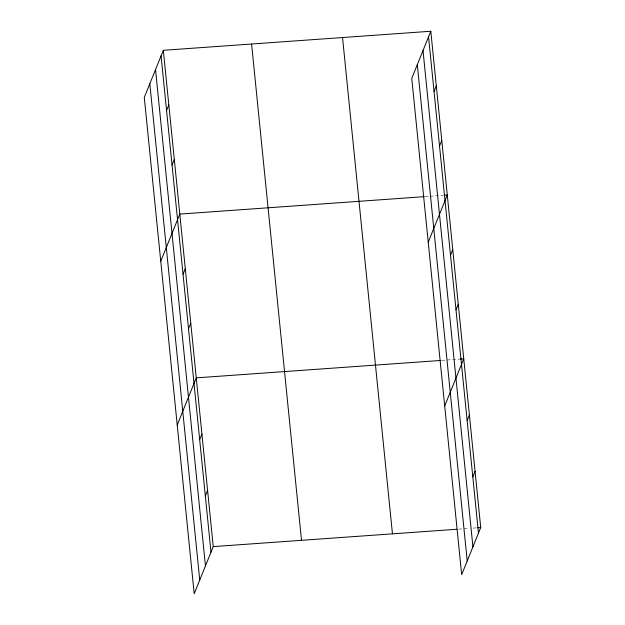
<?xml version="1.0" encoding="UTF-8"?>
<svg xmlns="http://www.w3.org/2000/svg" width="625" height="625" viewBox="0 0 625 625"><rect width="100%" height="100%" fill="white"/><g stroke="black" fill="none" stroke-linecap="round" stroke-linejoin="round"><path stroke-width="0.47" stroke-dasharray="3.12 2.34" d="M425.211 196.602L429.047 196.328M430.008 196.266L443.438 195.305M441.68 360.383L458.953 359.156M458.648 529.133L469.203 528.375M473.039 528.102L476.883 527.828"/><path stroke-width="0.94" d="M163.328 50.305L144.281 97.445L194.195 593.75L213.242 546.609L163.328 50.305L430.805 31.25L480.719 527.555L461.672 574.695L411.758 78.391L430.805 31.25M166.562 110.477L168.82 104.898M172.055 165.07L174.305 159.492M160.75 261.227L179.797 214.086L424.25 196.672M183.039 274.258L185.289 268.68M188.523 328.852L190.781 323.273M177.227 425.008L196.273 377.867L440.719 360.453M199.672 439.695L201.93 434.117M205.328 495.937L207.586 490.367M434.039 91.422L436.297 85.844M439.531 146.016L441.781 140.438M428.227 242.172L447.273 195.031L444.398 195.234M450.516 255.203L452.766 249.625M456 309.797L458.258 304.219M444.703 405.953L463.75 358.812L459.906 359.086M467.148 420.641L469.406 415.062M472.805 476.883L475.063 471.312M213.242 546.609L456.734 529.266M477.836 527.766L480.719 527.555M428.547 36.828L478.469 533.133M423.008 50.539L472.922 546.852M417.297 64.672L467.211 560.984M342.539 37.539L392.453 533.844M251.594 44.016L301.508 540.328M161.07 55.883L210.992 552.188M155.531 69.594L205.445 565.906M149.82 83.727L199.734 580.031"/></g></svg>
